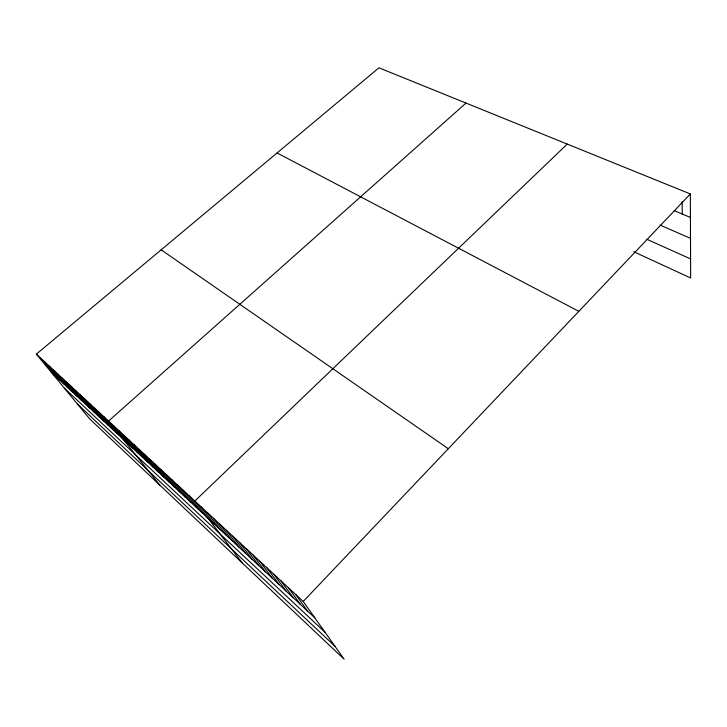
<?xml version="1.0" encoding="UTF-8"?>
<svg xmlns="http://www.w3.org/2000/svg" width="727" height="727" viewBox="0 0 727 727"><rect width="100%" height="100%" fill="white"/><g stroke="black" fill="none" stroke-linecap="round" stroke-linejoin="round"><path stroke-width="1.09" d="M303.214 601.465L690.341 193.955L378.949 67.811L36.35 354.14L89.603 418.807L344.125 659.189L303.214 601.465L36.35 354.14M567.242 144.091L194.827 501.021L242.364 563.071M466.007 103.08L108.568 421.069L159.804 485.1M674.229 210.657L690.432 217.473M660.116 225.125L690.505 238.356M646.903 239.292L690.577 258.912M633.826 251.742L690.65 278.005L690.341 193.955M277.06 152.961L578.828 311.338M161.167 249.824L448.323 448.713M51.181 372.142L314.818 617.841M64.385 388.182L325.014 632.226M77.444 404.03L334.965 646.267M44.729 361.901L59.514 379.912M40.521 358.002L55.325 376.004M53.28 369.834L68.02 387.836M48.982 365.845L63.74 383.856M62.013 377.922L76.698 395.924M57.624 373.851L72.336 391.862M70.928 386.182L85.559 404.185M66.448 382.029L81.106 400.032M80.034 394.625L94.601 412.609M75.454 390.381L90.057 408.374M89.339 403.249L103.834 421.215M84.659 398.914L99.19 416.889M98.845 412.064L113.267 430.011M94.065 407.629L108.523 425.586M103.679 416.544L118.065 434.473M113.503 425.649L127.807 443.552M118.501 430.284L132.75 448.168M128.67 439.699L142.819 457.547M123.554 434.964L137.757 452.83M133.832 444.488L147.935 462.317M139.057 449.331L153.106 467.134M149.698 459.191L163.63 476.948M144.346 454.239L158.341 472.014M155.105 464.208L168.982 481.928M160.585 469.278L174.398 486.972M166.119 474.413L179.869 492.079M171.726 479.611L185.403 497.241M183.14 490.189L196.672 507.737M177.397 484.864L191.01 502.457M188.947 495.569L202.406 513.08M200.961 506.701L214.265 524.131M207.177 512.462L220.39 529.838M213.465 518.287L226.588 535.617M219.836 524.194L232.867 541.47M226.288 530.174L239.219 547.395M232.831 536.235L245.662 553.392M239.447 542.378L252.178 559.463M246.162 548.594L258.785 565.624M252.96 554.901L265.473 571.849M259.848 561.28L272.243 578.165M266.836 567.751L279.113 584.563M273.915 574.312L286.065 591.042M281.085 580.964L293.108 597.612M288.355 587.707L300.251 604.264M295.735 594.541L307.485 611.007M682.126 201.752L682.28 214.047"/></g></svg>
